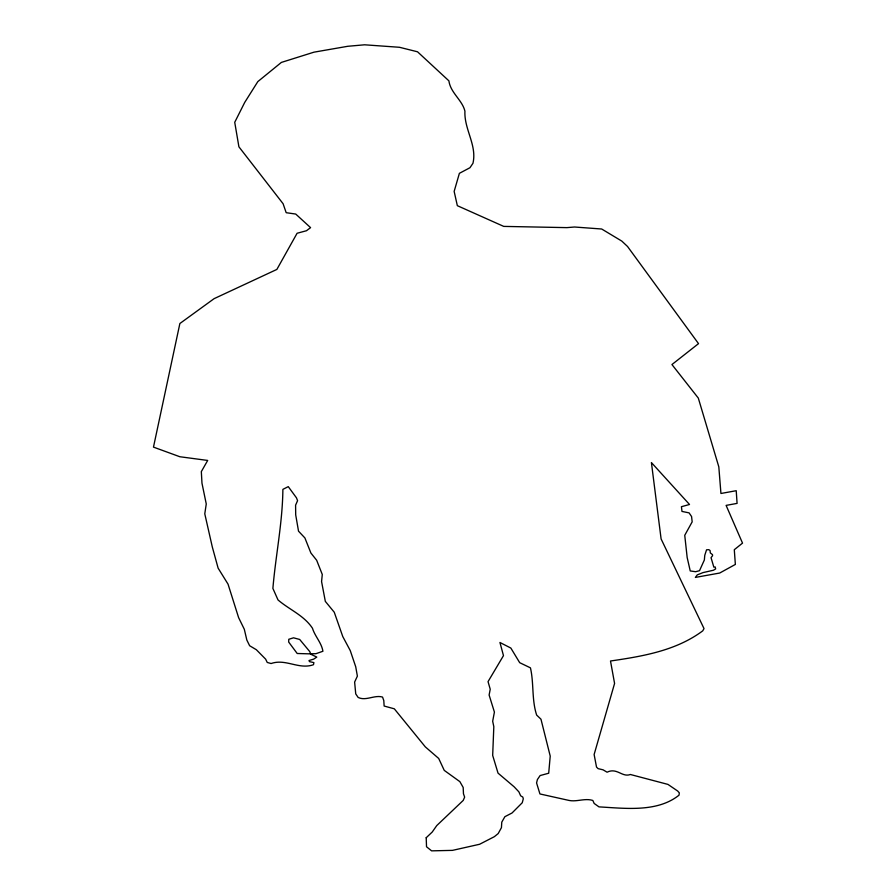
<?xml version="1.0" encoding="UTF-8"?>
<svg xmlns="http://www.w3.org/2000/svg" width="896" height="896" viewBox="0 0 896 896"><rect width="100%" height="100%" fill="white"/><g stroke="black" fill="none" stroke-linecap="round" stroke-linejoin="round"><path stroke-width="1.34" d="M426.205 837.738L426.53 846.765L431.603 850.853L452.502 850.371L479.606 844.267L494.368 836.674L498.198 833.56L501.435 827.658L501.782 822.136L504.885 816.693L512.042 812.986L522.245 802.749L523.286 798.84L522.805 797.07L520.643 795.782L518.885 791.851L514.125 786.8L498.03 773.125L492.677 755.418L493.819 726.678L492.677 721.235L494.413 712.085L489.115 695.038L490.224 689.226L488.04 681.632L503.474 655.637L499.946 642.488L510.854 648.066L519.691 662.682L530.443 667.856C534.016 683.424 531.608 699.787 536.659 715.086L540.971 719.208L550.222 756.09L548.699 773.226L540.12 775.555L537.398 779.554L536.57 782.947L539.941 793.957L569.173 800.464C576.912 802.01 585.133 797.91 592.838 800.475L594.171 803.454L598.987 806.882C625.162 808.315 657.194 812.627 679.011 795.189L679.325 792.87L677.69 791.034L667.946 784.403L630.358 774.491C622.138 777.672 616.997 767.29 607.062 772.195L603.086 769.832L598.091 768.634L596.523 767.077L594.126 754.522L614.578 683.446L610.501 661.002C642.544 656.32 676.054 650.754 702.722 630.862L704.021 628.6L661.102 538.933L651.414 462.571L689.517 504.482L681.43 506.699L681.979 511.426L689.091 512.882L691.578 516.533L692.171 521.864L684.746 535.304L687.165 557.502L690.234 570.942L695.621 571.715L699.518 570.696L704.357 559.978L704.771 555.318L706.552 549.808L708.848 549.674L710.091 550.57L710.304 552.922L712.477 554.613L712.578 555.71L711.032 557.659L713.854 567.168L715.165 566.933L715.646 568.904L713.429 570.248L703.013 572.6L697.245 574.907L695.386 577.416L719.69 573.037L735.358 564.435L734.294 549.707L742.526 543.122L726.107 505.389L737.083 503.395L736.221 490.706L720.933 493.483L718.816 466.85L698.309 398.082L671.944 364.549L698.522 343.638L627.536 246.49L621.813 241.102L601.686 229.006L574.549 227.013L566.877 227.629L503.731 226.397L457.341 205.677L454.149 191.408L459.39 173.331L469.963 167.72L472.954 163.307C477.21 145.219 464.038 129.315 464.923 111.16C462.258 99.982 450.498 92.87 448.896 80.842L417.525 51.789L399.482 47.286L364.616 44.8L347.771 46.29L313.936 52.181L281.366 62.418L257.824 81.603L244.709 102.435L234.73 122.293L238.907 146.81L283.102 203.739L286.182 212.699L295.725 214.054L310.576 227.64L306.477 230.731L297.091 233.262L276.864 269.427L214.088 298.67L179.872 323.523L153.474 447.115L179.838 456.736L207.682 460.443L201.331 471.61L201.97 483.168L206.259 503.966L204.781 513.822L212.285 546.896L218.12 568.142L228.043 584.158L238.627 617.68L244.306 629.25L246.837 640.058L249.626 645.725L256.334 649.712L265.653 659.165L267.232 662.446L271.096 663.533C285.734 658.358 298.917 669.939 313.499 664.709L313.891 662.603L309.49 661.629L309.008 660.542L313.69 659.12L316.792 657.093L310.061 653.867L297.203 653.498L288.68 642.051L288.781 639.285L293.541 637.818L299.69 639.464L309.714 651.549L310.677 653.755L315.974 653.688L322.918 651.258C321.597 642.802 314.922 636.362 312.458 628.23C303.867 615.272 289.374 609.706 278.018 599.95L272.888 588.414C275.666 555.43 282.565 522.592 282.878 489.362L288.266 486.64L296.464 497.829L297.573 500.662L295.59 505.176L295.702 514.875L298.525 531.182L304.886 537.925L310.901 553.022L316.658 560.258L322.28 574.47L321.574 581.582L325.326 601.384L334.264 612.237L342.776 636.563L350.258 650.597L355.723 666.781L357.381 676.122L354.626 682.069L355.734 693.896L358.154 697.446C365.882 701.299 374.573 694.646 382.536 697.066L383.79 700.549L384.138 706.037L394.318 708.814L425.32 746.883L438.693 758.453L444.259 770.392L459.872 781.648L463.187 787.472L463.467 793.789L464.643 797.126L463.232 800.408L436.766 825.563L432.23 832.026L426.205 837.738"/></g></svg>
